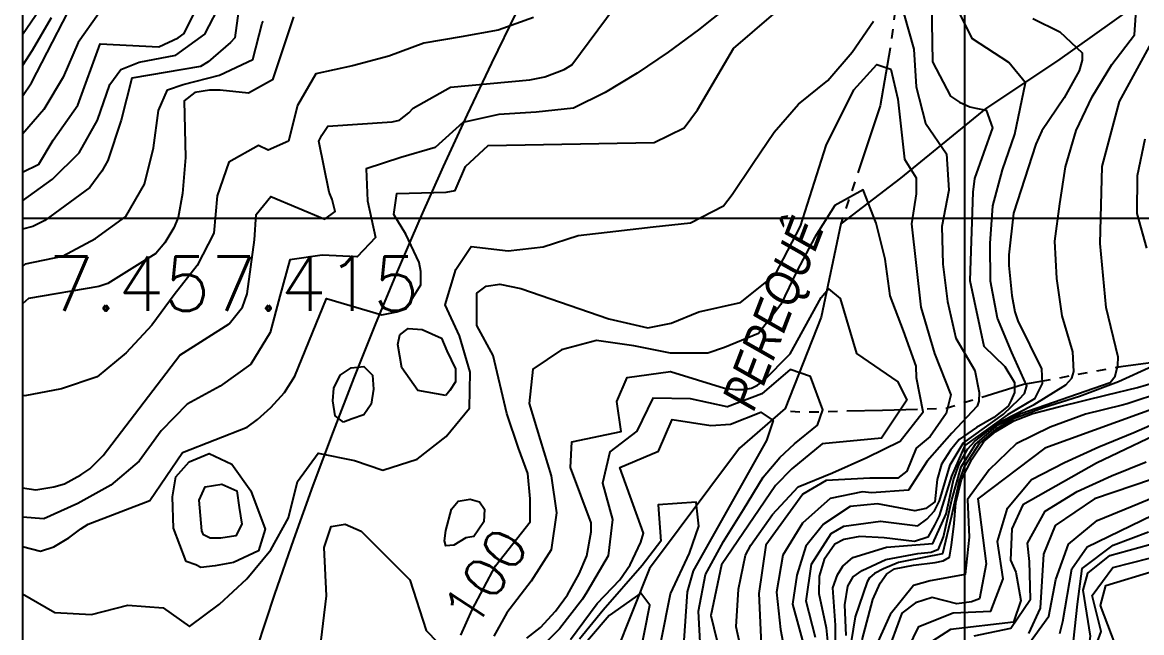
# Model space of a CAD drawing. Header units: millimetres. Extents: x 548366 to 1117317, y 7446967 to 14899125.
# Drawn here: x 549360 to 550548, y 7456975 to 7457623 of the extents above; entities that cross this region are included whole.
import ezdxf
from ezdxf.enums import TextEntityAlignment as Align

# ---------------------------------------------------------------- set-up
doc = ezdxf.new("R2010")
doc.units = ezdxf.units.MM
doc.header["$MEASUREMENT"] = 0
doc.linetypes.add('RIO_PERIODICO', pattern=[5.8, 3, -0.4, 0.4, -0.4, 0.4, -0.4, 0.4, -0.4])
for name, color, linetype in [('AID5_25K', 2, 'Continuous'), ('CURVA_INTERMEDIÁRIA', 32, 'Continuous'), ('CURVA_MESTRA', 36, 'Continuous'), ('MALHA_TM', 8, 'Continuous'), ('RADIAIS', 222, 'Continuous'), ('RIO_PERIÓDICO', 4, 'RIO_PERIODICO'), ('RIO_PERMANENTE', 4, 'Continuous'), ('TXT_COORD_MALHA', 7, 'Continuous'), ('TXT_CURVA_MESTRA', 7, 'Continuous'), ('TXT_RIOS', 4, 'Continuous')]:
    doc.layers.add(name, color=color, linetype=linetype)
doc.styles.add('ROMANS', font='romans.shx')
doc.styles.add('TXT_MALHA_10K', font='romans.shx', dxfattribs={"height": 23})
doc.styles.add('TXT_RIO', font='ARIALNI.TTF', dxfattribs={"height": 25})

msp = doc.modelspace()

# ---------------------------------------------------------------- linework, layer by layer
at = {"layer": 'AID5_25K'}
msp.add_lwpolyline([(549360, 7450410), (559365, 7450410), (559365, 7460415), (549360, 7460415), (549360, 7450410)], dxfattribs=at)
at = {"layer": 'CURVA_INTERMEDIÁRIA'}
for points, elevation in [([(549360, 7457544.4), (549369.6, 7457558.6), (549425.3, 7457666.7)], 220), ([(550324.6, 7457665.1), (550326.2, 7457580.9), (550345.3, 7457544.3), (550354.8, 7457538), (550365.9, 7457533.2), (550372.3, 7457531.6), (550383.2, 7457529.5), (550389.8, 7457511), (550370.7, 7457456.9), (550369.1, 7457442.6), (550365.9, 7457348.9), (550380.5, 7457278.9), (550403, 7457257.4), (550413.1, 7457240.6), (550413.3, 7457230), (550409.8, 7457221.6), (550406.5, 7457215.2), (550391.3, 7457203.4), (550372.8, 7457192.8), (550354.6, 7457179.8), (550345.4, 7457168.8), (550335.7, 7457153.9), (550331, 7457137.4), (550328.6, 7457113.8), (550319.1, 7457106.7), (550307.3, 7457104.3), (550267.7, 7457111.5), (550238.7, 7457108.8), (550210.6, 7457090.2), (550191.7, 7457066.6), (550182.2, 7457035.9), (550177.5, 7457005.3), (550207.9, 7456894.1)], 120), ([(549360, 7457609.9), (549396.2, 7457663.1)], 240), ([(549360, 7457433.4), (549391.9, 7457456.4), (549420.4, 7457484.4), (549439.8, 7457519.1), (549453, 7457556.9), (549464.4, 7457572.8), (549483.8, 7457580.6), (549522.8, 7457588.1), (549553.7, 7457610.2), (549571.8, 7457644.8)], 190), ([(549590.5, 7457642.9), (549585.7, 7457606.3), (549581, 7457601.5), (549557.1, 7457580.9), (549549.2, 7457576.1), (549476.1, 7457563.4), (549465, 7457518.9), (549450.7, 7457476), (549444.3, 7457464.9), (549431.6, 7457447.4), (549383.9, 7457412.5), (549371.2, 7457406.1), (549360, 7457403.3)], 180), ([(550201.9, 7456969.7), (550192, 7457008.4), (550197.8, 7457047.7), (550218.6, 7457080.1), (550231.9, 7457088), (550271, 7457093.4), (550310.6, 7457088.4), (550320, 7457095.2), (550328.2, 7457104.3), (550333.7, 7457115), (550344.8, 7457153.2), (550358.7, 7457176.2), (550401.6, 7457206.8), (550418, 7457222.7), (550423.9, 7457228.9), (550426.4, 7457236.9), (550410.3, 7457272.2), (550395, 7457308.7), (550387.7, 7457348), (550387.5, 7457388), (550390.2, 7457427.9), (550400.6, 7457466.3), (550413.6, 7457504.2), (550425, 7457558.7), (550407.3, 7457580.2), (550368.6, 7457605.4), (550350.6, 7457641.1)], 130), ([(549360, 7457128.8), (549374.4, 7457126.4), (549393.5, 7457129.6), (549404.6, 7457132.8), (549422.1, 7457142.3), (549431.6, 7457148.7), (549445.9, 7457163), (549527, 7457269.4), (549579.4, 7457302.8), (549593.7, 7457320.3), (549598.5, 7457334.6), (549606.4, 7457391.8), (549608, 7457418.8), (549623.9, 7457437.9), (549681.1, 7457414), (549692.2, 7457422), (549689, 7457434.7), (549685.8, 7457442.6), (549674.7, 7457496.7), (549677.9, 7457503), (549684.3, 7457512.6), (549752.6, 7457517.3), (549760.5, 7457518.9), (549770.1, 7457526.9), (549774.8, 7457531.6), (549814.6, 7457553.9), (549898.8, 7457561.8), (549914.7, 7457565), (549935.3, 7457572.9), (549943.3, 7457577.7), (549989.3, 7457639.7)], 140), ([(550108.9, 7457639.5), (550077.6, 7457614.8), (550045.5, 7457591.3), (550012.5, 7457569), (549978.5, 7457548.2), (549945.2, 7457531.6), (549905.5, 7457527.3), (549865.6, 7457525.1), (549827.5, 7457516.6), (549798.2, 7457489.9), (549761.6, 7457479.3), (549725.1, 7457467.4), (549726.4, 7457433.4), (549734.8, 7457394.4), (549715.4, 7457373.8), (549715.1, 7457374), (549678.3, 7457375.8), (549644, 7457370.7), (549633.4, 7457332.1), (549623.1, 7457293.6), (549602.4, 7457259.9), (549570.1, 7457236.5), (549535, 7457217.6), (549507.2, 7457189.3), (549483.8, 7457156.9), (549453.8, 7457131.4), (549418.8, 7457112), (549382.8, 7457095.7), (549360, 7457097.5)], 130), ([(549440.8, 7457632), (549419.2, 7457601.4), (549403.2, 7457564.7), (549382.7, 7457530.4), (549360, 7457504.1)], 210), ([(549360, 7457066.2), (549379.2, 7457061.3), (549393.5, 7457066.1), (549409.4, 7457075.6), (549422.1, 7457085.1), (549430, 7457089.9), (549495.2, 7457115.3), (549530.1, 7457166.2), (549598.5, 7457193.2), (549609.6, 7457201.1), (549623.9, 7457213.8), (549638.2, 7457229.7), (549649.3, 7457247.2), (549682.7, 7457329.8), (549741.5, 7457312.3), (549757.4, 7457315.5), (549766.9, 7457318.7), (549782.8, 7457344.1), (549782.8, 7457358.4), (549781.2, 7457368), (549766.9, 7457398.1), (549754.2, 7457418.8), (549757.4, 7457441.1), (549809.8, 7457442.6), (549819.3, 7457444.2), (549830.4, 7457469.7), (549854.3, 7457491.9), (550030.7, 7457495.1), (550062.4, 7457511), (550076.7, 7457530), (550114.9, 7457595.2), (550157.8, 7457631.7)], 120), ([(550295.7, 7457631.7), (550306.4, 7457594.2), (550308.8, 7457554.2), (550318.6, 7457515.7), (550341, 7457483.4), (550343.5, 7457444.7), (550335.9, 7457406.1), (550337.2, 7457366.1), (550341.9, 7457326.5), (550350.9, 7457287.5), (550370.9, 7457253.2), (550375.7, 7457230), (550375.3, 7457220.7), (550373.6, 7457215.2), (550346.5, 7457186.5), (550320.3, 7457157.1), (550300.5, 7457126.3), (550261.3, 7457123.5), (550251.9, 7457124.5), (550217.6, 7457117.3), (550188.2, 7457091.1), (550167.4, 7457057.2), (550160.7, 7457017.8), (550164.7, 7456978.3), (550172.2, 7456939.1)], 110), ([(549647.7, 7457628.6), (549625.5, 7457561.8), (549600, 7457547.5), (549569.9, 7457550.7), (549558.7, 7457550.7), (549542.9, 7457548.2), (549531.7, 7457539.6), (549533.3, 7457479.2), (549530.1, 7457441.1), (549525.4, 7457415.6), (549520.6, 7457404.5), (549511.1, 7457388.6), (549501.5, 7457377.5), (549450.7, 7457345.7), (549441.1, 7457342.5), (549366.5, 7457329.8), (549360, 7457324.1)], 160), ([(549390.6, 7457627.6), (549370.5, 7457593), (549360, 7457577.1)], 230), ([(549360, 7457363.7), (549363.3, 7457366.6), (549402.5, 7457374.6), (549437.5, 7457393.2), (549469.7, 7457416.6), (549489.6, 7457450.9), (549499.1, 7457489.7), (549504.5, 7457529.2), (549514, 7457551), (549530.7, 7457556.8), (549569.3, 7457566.6), (549604.8, 7457583.5), (549614.6, 7457622.1), (549615.5, 7457624)], 170), ([(549360, 7457016.2), (549394.4, 7456996.3), (549433.2, 7456994), (549471.8, 7457003.9), (549509.4, 7457001.3), (549537.5, 7456981.5), (549569.1, 7457005.2), (549598.2, 7457032.2), (549623.8, 7457062.9), (549642.5, 7457096.7), (549652.2, 7457135.2), (549674.1, 7457165.5), (549712.7, 7457157.7), (549742.8, 7457147.4), (549779.1, 7457159.1), (549809.8, 7457183.1), (549834.7, 7457213.1), (549835.5, 7457251.6), (549824, 7457289.9), (549808.7, 7457322.8), (549820.2, 7457360.3), (549836.4, 7457384.8), (549875.8, 7457380.2), (549912.8, 7457384.6), (549950.1, 7457396.7), (549989.8, 7457401.3), (550029.5, 7457405.9), (550069.3, 7457409.8), (550104.4, 7457427.9), (550113.5, 7457440.2), (550135.7, 7457473.4), (550158.1, 7457506.4), (550184, 7457536.1), (550215, 7457561.1), (550241, 7457591.1), (550263.6, 7457624)], 110), ([(550432.7, 7457627), (550461.3, 7457612.7), (550485.1, 7457590.4), (550485.1, 7457582.5), (550481.9, 7457571.3), (550466, 7457542.7), (550442.2, 7457507.8), (550435.8, 7457493.5), (550412, 7457420.4), (550407.2, 7457375.9), (550407.2, 7457364.8), (550410.4, 7457333), (550413.6, 7457315.5), (550416.8, 7457306), (550441.7, 7457254.8), (550442.4, 7457239.3), (550434.3, 7457223), (550405.6, 7457206.2), (550360.6, 7457173.6), (550346.4, 7457141.1), (550333.2, 7457098.9), (550328.1, 7457089), (550321.3, 7457076.1), (550307.2, 7457071.7), (550274.7, 7457075.4), (550248.9, 7457076.9), (550231.9, 7457073.9), (550222.3, 7457068.7), (550211.2, 7457052.5), (550206, 7457034.8), (550205.3, 7457016.3), (550213.4, 7456980.1), (550217.1, 7456941)], 140), ([(550234.5, 7456971.8), (550232.9, 7457004.5), (550236.2, 7457024.2), (550241.9, 7457034), (550251.6, 7457041), (550276.6, 7457052.6), (550310.5, 7457059.1), (550324.7, 7457060.2), (550332.4, 7457063.5), (550337.8, 7457076.6), (550346.6, 7457115.9), (550356.4, 7457150.9), (550371.7, 7457174.9), (550395.8, 7457195.7), (550419.8, 7457207.7), (550514.9, 7457240.5), (550519.9, 7457247.3), (550523, 7457258.8), (550523.2, 7457267.2), (550510.6, 7457320.2), (550504, 7457387.9), (550506.2, 7457469.8), (550524.8, 7457538.7), (550558.7, 7457600.9)], 160), ([(550551.5, 7457498.9), (550543.3, 7457459.9), (550542.9, 7457419.9), (550553.2, 7457383.2)], 170), ([(550126.1, 7456942.2), (550117.6, 7456981.1), (550120.3, 7457021), (550127.5, 7457057.3), (550133.2, 7457067.9), (550156.3, 7457100.5), (550183.4, 7457129.7), (550220, 7457144.7), (550256.4, 7457160.7), (550291.9, 7457178.2), (550316.2, 7457209.5), (550309, 7457245.4), (550308.9, 7457257.7), (550295.4, 7457295.3), (550281.1, 7457332.6), (550276, 7457371.3), (550266.4, 7457409.7), (550252.4, 7457445.1), (550222.6, 7457428.2), (550201.2, 7457394.6), (550182.3, 7457359.3), (550165.3, 7457323.3), (550141.3, 7457292.4), (550105.3, 7457277.5), (550087.7, 7457271.7), (550048.1, 7457271.5), (550009.2, 7457279.5), (549969.6, 7457285), (549932.3, 7457275.1), (549902, 7457254.7), (549898.1, 7457218), (549909.7, 7457179.7), (549921.4, 7457141.5), (549927.1, 7457102.1), (549921.3, 7457062.9), (549900.1, 7457029.6), (549874.3, 7456996.1), (549860.3, 7456971.2)], 90), ([(549895.6, 7456969.1), (549909.9, 7456980.3), (549925.8, 7456997.7), (549938.5, 7457015.2), (549951.2, 7457037.5), (549959.1, 7457056.5), (549963.9, 7457081.9), (549963.9, 7457091.5), (549941.7, 7457150.3), (549943.3, 7457177.3), (549995.7, 7457188.4), (549990.9, 7457220.2), (550002.1, 7457245.6), (550048.1, 7457252), (550105.3, 7457234.5), (550116.5, 7457232.9), (550126, 7457232.9), (550133.9, 7457234.5), (550140.3, 7457237.7), (550146.6, 7457242.4), (550175.2, 7457271), (550207.8, 7457330.7), (550215.6, 7457339.8), (550228.1, 7457329.8), (550245.6, 7457271.3), (550289.2, 7457241.1), (550298.9, 7457221.7), (550271.9, 7457181.4), (550208.9, 7457175.2), (550176.8, 7457148.7), (550159.4, 7457131.2), (550102.2, 7457047), (550091, 7456993), (550106.9, 7456927.8)], 80), ([(549809.4, 7457226.5), (549779.9, 7457232.1), (549762.9, 7457255.9), (549758.4, 7457280.8), (549760.7, 7457291), (549769.7, 7457297.8), (549784.5, 7457296.7), (549804.8, 7457287.6), (549810.5, 7457274), (549819.6, 7457254.8), (549819.6, 7457241.2), (549813.9, 7457232.1), (549809.4, 7457226.5)], 120), ([(549700.9, 7457198.4), (549691.9, 7457205.2), (549689.6, 7457221), (549690.7, 7457234.6), (549697.5, 7457248.2), (549708.9, 7457256.1), (549722.5, 7457257.3), (549731.5, 7457248.2), (549732.7, 7457233.5), (549730.4, 7457217.6), (549722.5, 7457206.3), (549710, 7457201.8), (549700.9, 7457198.4)], 120), ([(550079.7, 7456957.7), (550077.9, 7456997.6), (550085.3, 7457036.8), (550104.4, 7457071.7), (550125.4, 7457105.7), (550146.3, 7457139.8), (550164, 7457160.9), (550179.7, 7457175.2), (550204.1, 7457195.3), (550209.7, 7457211.6), (550196.7, 7457247), (550175, 7457254.4), (550144.8, 7457228.3), (550108.5, 7457214.8), (550108.1, 7457214.7), (550069.1, 7457223.3), (550029.2, 7457223.8), (550012.3, 7457188.9), (549983.6, 7457166.8), (549975.7, 7457133.5), (549986.4, 7457095.1), (549981.8, 7457056.4), (549959.3, 7457018), (549954.5, 7457010.6), (549930, 7456978.9), (549902, 7456950.4)], 70), ([(550559.2, 7457257.4), (550523.6, 7457241), (550482.2, 7457225.5), (550444, 7457213.6), (550412.2, 7457202), (550393.2, 7457190.9), (550376, 7457176), (550359.9, 7457150.8), (550354.6, 7457136), (550346.2, 7457099), (550336.9, 7457058.6), (550297.2, 7457050.7), (550290.2, 7457049.4), (550274, 7457042.5), (550264.7, 7457037.8), (550259.1, 7457033.2), (550256.9, 7457028.9), (550244.2, 7456991.6), (550237.8, 7456952.5)], 170), ([(550251.4, 7456967.1), (550262.9, 7457010.2), (550270.5, 7457027.4), (550277.2, 7457037), (550285.9, 7457042.7), (550306, 7457046.6), (550329, 7457049.4), (550337.6, 7457051.3), (550344.3, 7457055.2), (550346.2, 7457067.6), (550349.1, 7457090.6), (550351, 7457112.6), (550356.8, 7457137.5), (550368.3, 7457159.5), (550380.7, 7457177.7), (550393.2, 7457188.3), (550412.3, 7457199.7), (550432.5, 7457207.4), (550461.2, 7457215.1), (550511.4, 7457227.4), (550543.6, 7457235.2), (550562.8, 7457240.9)], 180), ([(550571.4, 7457230.4), (550532.7, 7457217.8), (550527.3, 7457216.5), (550488.5, 7457206.7), (550450.9, 7457193), (550415, 7457175.5), (550386.3, 7457147.8), (550363.2, 7457116.2), (550365.2, 7457076.2), (550360.7, 7457036.6), (550323.8, 7457029.8), (550306, 7457024.8), (550281.2, 7456994.1), (550264.9, 7456958)], 190), ([(549941.7, 7456967.5), (549970.3, 7457005.7), (549994.1, 7457031.1), (550005.2, 7457047), (550016.4, 7457070.8), (550019.5, 7457080.4), (549994.1, 7457150.3), (550035.4, 7457167.7), (550049.7, 7457201.1), (550091, 7457194.8), (550111.7, 7457196.4), (550143.8, 7457209.1), (550157, 7457200.1), (550149.8, 7457178.9), (550072, 7457040.6), (550065.6, 7457018.4), (550056.1, 7456878.6)], 60), ([(550295.1, 7456947), (550311.8, 7456981.6), (550348.1, 7456995.8), (550388, 7456997.7), (550401, 7457032), (550395.1, 7457071.6), (550405.7, 7457106.9), (550431.3, 7457137.5), (550466.4, 7457155.5), (550502.8, 7457172), (550539.7, 7457187.5), (550576.4, 7457203.3)], 210), ([(550584.7, 7457195.1), (550500.4, 7457154.7), (550421.9, 7457110.6), (550410.4, 7457085.1), (550408.8, 7457051.8), (550414.7, 7457039.1), (550420, 7457008.9), (550412.1, 7456985.9), (550345.2, 7456978.4), (550316.7, 7456959.8)], 220), ([(550700.5, 7457185.7), (550498.2, 7457116.8), (550456.3, 7457088.6), (550443.8, 7457058.1), (550440.6, 7457000.9), (550427.9, 7456973.9)], 240), ([(549533.7, 7457050.3), (549520.4, 7457085.7), (549519.5, 7457119.2), (549523, 7457140.4), (549537.2, 7457156.3), (549558.4, 7457165.2), (549582.3, 7457153.7), (549602.6, 7457125.4), (549617.6, 7457084.8), (549610.6, 7457061.8), (549584, 7457049.4), (549564.6, 7457045.9), (549549.6, 7457044.1), (549544.3, 7457046.8), (549533.7, 7457050.3)], 120), ([(550370.2, 7456971.4), (550409.2, 7456979.6), (550430.3, 7457010.4), (550429.2, 7457050.3), (550427, 7457069.9), (550445.8, 7457103.7), (550479.8, 7457124.6), (550516.1, 7457141.4), (550553.1, 7457156.4)], 230), ([(550461.3, 7456973.9), (550464.4, 7456986.6), (550474, 7457042.8), (550490.4, 7457066), (550629.6, 7457133.5)], 260), ([(550553.4, 7456430.5), (550400.9, 7456549.6), (550373.9, 7456597.3), (550370.7, 7456641.8), (550380.2, 7456664), (550386.6, 7456675.2), (550432.7, 7456732.4), (550432.7, 7456737.1), (550431.1, 7456748.3), (550427.9, 7456756.2), (550373.9, 7456824.5), (550367.5, 7456875.4), (550367.5, 7456884.9), (550370.7, 7456903.4), (550381, 7456914.9), (550397.6, 7456922.6), (550418.1, 7456927.7), (550486.1, 7456950.8), (550492.5, 7456961), (550493.8, 7456971.3), (550486.1, 7457019.9), (550491.2, 7457037.9), (550514.5, 7457056.9), (550565.7, 7457071)], 280), ([(550475.8, 7456965.7), (550479.9, 7457005.2), (550485, 7457043), (550517.9, 7457067.6), (550555.3, 7457081.9)], 270), ([(550562.7, 7456459), (550530.5, 7456482.7), (550500.3, 7456508.9), (550472.5, 7456537.6), (550450.2, 7456570.6), (550426.7, 7456602.7), (550406.6, 7456636.5), (550399, 7456650.7), (550417.9, 7456683.8), (550448.3, 7456709.7), (550459.6, 7456744.6), (550430.6, 7456771.8), (550401.1, 7456798.8), (550380.9, 7456832.3), (550377.6, 7456872), (550395.2, 7456906.8), (550431.6, 7456923), (550455.3, 7456930.2), (550493.1, 7456943.2), (550505.3, 7456976.1), (550495.6, 7457014.3), (550517.6, 7457044), (550556.4, 7457053.9)], 290), ([(550003.6, 7456891.3), (550025.9, 7457004.1), (550016.4, 7457016.8), (549983, 7456993), (549943.3, 7456946.9)], 40)]:
    msp.add_lwpolyline(points, dxfattribs=dict(at, elevation=elevation))
at = {"layer": 'CURVA_INTERMEDIÁRIA', "linetype": 'Continuous'}
for points, elevation in [([(549550.4, 7457083), (549547.8, 7457115.7), (549554, 7457129.8), (549571.7, 7457132.5), (549587.6, 7457125.4), (549590.2, 7457107.7), (549592.9, 7457090.1), (549586.7, 7457077.7), (549570.8, 7457075.1), (549559.3, 7457075.1), (549552.2, 7457078.6), (549550.4, 7457083)], 130), ([(549830.6, 7457075.5), (549818, 7457067.6), (549809.4, 7457066.9), (549808.1, 7457072.2), (549809.4, 7457083.4), (549815.4, 7457105.9), (549822.7, 7457114.5), (549835.2, 7457116.5), (549845.2, 7457113.9), (549850.5, 7457105.9), (549849.8, 7457092.7), (549839.2, 7457076.8), (549830.6, 7457075.5)], 110)]:
    msp.add_lwpolyline(points, dxfattribs=dict(at, elevation=elevation))
at = {"layer": 'CURVA_MESTRA'}
for points, elevation in [([(550222.9, 7456942.8), (550223.1, 7456982.8), (550220.4, 7457022.4), (550225.2, 7457036.4), (550231.1, 7457045.6), (550241.4, 7457054.6), (550277.3, 7457065.5), (550326.4, 7457069.6), (550340.5, 7457101.2), (550343.3, 7457113.8), (550348.4, 7457137.1), (550354.4, 7457153.6), (550363.6, 7457170.1), (550370.9, 7457178.2), (550381.7, 7457186.3), (550389.5, 7457192.6), (550395, 7457196.7), (550398.5, 7457198.9), (550434, 7457217.2), (550467.6, 7457238.1), (550474.1, 7457244.9), (550476.2, 7457252.2), (550475.2, 7457273), (550463.8, 7457311.1), (550458.1, 7457350.7), (550456, 7457390.6), (550461.2, 7457430), (550467.2, 7457469.5), (550478.5, 7457507.9), (550495.8, 7457543.7), (550516.5, 7457577.9), (550540.7, 7457609.5), (550542.9, 7457646)], 150), ([(549360, 7457463.8), (549377.6, 7457472.2), (549392.5, 7457497.7), (549418.9, 7457534.8), (549442.7, 7457599.9), (549504.7, 7457596.8), (549525.4, 7457606.3), (549531.7, 7457611.1), (549546, 7457639.7)], 200), ([(549902.5, 7457627.8), (549865.1, 7457614.5), (549825.7, 7457607.6), (549786.3, 7457600.8), (549748.9, 7457586.9), (549710.4, 7457576.5), (549671.6, 7457568.1), (549652, 7457534.4), (549642.6, 7457496.5), (549620.8, 7457487.1), (549610.7, 7457492.1), (549579.2, 7457474.5), (549566.8, 7457438.7), (549563.2, 7457399), (549545.7, 7457364.8), (549521.1, 7457333.4), (549497.5, 7457301.2), (549470.1, 7457272.1), (549439.4, 7457246.6), (549401.5, 7457233.9), (549362.7, 7457226.2), (549360, 7457226.5)], 150), ([(549825.3, 7456972.2), (549837.6, 7456999.2), (549862.1, 7457045.8), (549898.9, 7457092.4), (549898.9, 7457116.9), (549896.5, 7457143.9), (549886.6, 7457170.9), (549874.4, 7457207.7), (549859.6, 7457269), (549842.5, 7457300.9), (549842.5, 7457335.2), (549852.3, 7457342.6), (549867, 7457345), (549889.1, 7457340.1), (549982.4, 7457308.2), (550024.1, 7457298.4), (550048.6, 7457303.3), (550078.1, 7457315.6), (550122.3, 7457325.4), (550159.1, 7457354.8), (550186.1, 7457406.3), (550213.1, 7457492.2), (550242.5, 7457551), (550267.1, 7457578), (550281.8, 7457573.1), (550289.2, 7457541.2), (550296.5, 7457477.5), (550308.8, 7457457.8), (550308.8, 7457440.7), (550303.9, 7457408.8), (550313.7, 7457320.5), (550328.4, 7457271.4), (550345.6, 7457227.3), (550340.7, 7457207.7), (550323.5, 7457183.1), (550308.8, 7457170.9), (550299, 7457146.4), (550289.2, 7457139), (550259.7, 7457139), (550213.1, 7457136.6), (550188.5, 7457121.8), (550149.3, 7457067.9), (550141.9, 7457016.4), (550145.1, 7456946.9)], 100), ([(550599.5, 7457226.5), (550445.4, 7457170.9), (550374.3, 7457116.8), (550383.1, 7457048), (550375.9, 7457010.8), (550367.5, 7457007.5), (550352, 7457005.6), (550325.9, 7457012.3), (550308.2, 7457006.6), (550293.5, 7456995.7), (550277.1, 7456950.2)], 200), ([(550427.4, 7456961.5), (550449.6, 7456992.3), (550457, 7457031.5), (550470.4, 7457068.8), (550500.9, 7457094), (550538, 7457109.1), (550575, 7457124.3)], 250), ([(550038.1, 7456966.3), (550047.9, 7457016.2), (550068, 7457059.2), (550078, 7457087.8), (550075.1, 7457113.6), (550035, 7457110.7), (550037.9, 7457072.1), (550017.8, 7457046.3), (549976.7, 7456998.8), (549951.4, 7456967.9)], 50), ([(549675.6, 7456955.1), (549682.9, 7457013.9), (549680.5, 7457065.4), (549687.8, 7457087.5), (549702.6, 7457090), (549719.7, 7457082.6), (549771.3, 7457031.1), (549788.5, 7456977.1), (549800.7, 7456964.9)], 100), ([(550551.8, 7456506.7), (550540.7, 7456527.4), (550518.5, 7456559.2), (550421.5, 7456640.2), (550429.5, 7456679.9), (550483.5, 7456710.1), (550493.7, 7456743.9), (550403.7, 7456807.9), (550392.7, 7456821.3), (550385, 7456853.1), (550388.2, 7456872.2), (550411.1, 7456904.6), (550518.5, 7456942.1), (550520.1, 7456946.9), (550520.1, 7456962.8), (550504.5, 7457003.8), (550510.1, 7457024.9), (550561.4, 7457040.6)], 300)]:
    msp.add_lwpolyline(points, dxfattribs=dict(at, elevation=elevation))
at = {"layer": 'MALHA_TM'}
for points in [[(550360, 7460415), (550360, 7450410)], [(549360, 7457415), (559365, 7457415)]]:
    msp.add_lwpolyline(points, dxfattribs=at)
at = {"layer": 'RADIAIS', "linetype": 'Continuous', "ltscale": 2.5}
for radius in [4998.2, 3998.6]:
    msp.add_circle((554363.7, 7455412.7), radius, dxfattribs=at)
at = {"layer": 'RIO_PERIÓDICO', "ltscale": 25}
msp.add_lwpolyline([(550517.5, 7459169.4), (550519.6, 7459160.4), (550460.6, 7459042.4), (550388.9, 7458838), (550321.4, 7458623.1), (550308.8, 7458538.8), (550281.4, 7458414.4), (550291.7, 7458267.6), (550289.6, 7458132.7), (550274.8, 7457995.7), (550276.9, 7457900.9), (550298, 7457719.7), (550281.1, 7457595.3), (550270.6, 7457534.2), (550228.9, 7457409)], dxfattribs=at)
at = {"layer": 'RIO_PERIÓDICO', "ltscale": 25, "flags": 128}
msp.add_lwpolyline([(550834.9, 7457162.4), (550812.8, 7457217.1), (550732.6, 7457261.4), (550635.7, 7457271.9), (550526, 7457257.2), (550422.7, 7457238.2), (550340.5, 7457212.9), (550273, 7457210.8), (550188.7, 7457208.7), (550166.5, 7457210.1)], dxfattribs=at)
at = {"layer": 'RIO_PERMANENTE'}
msp.add_lwpolyline([(550576.8, 7457666.1), (550458.7, 7457581.8), (550382.8, 7457531.2), (550292.1, 7457457.4), (550228.9, 7457409), (550207.8, 7457309.9), (550169.8, 7457213), (550121.4, 7457170.8), (550025.8, 7457043), (549989.6, 7456952.4)], dxfattribs=at)

# ---------------------------------------------------------------- texts
at = {"layer": 'TXT_COORD_MALHA', "style": 'TXT_MALHA_10K'}
msp.add_text('7.457.415', height=57.5, dxfattribs=at).set_placement((549387.1, 7457316.6))
at = {"layer": 'TXT_CURVA_MESTRA', "style": 'ROMANS'}
msp.add_text('100', height=42.5, rotation=56.676, dxfattribs=at).set_placement((549851.3, 7457033.5), align=Align.MIDDLE)
at = {"layer": 'TXT_RIOS', "ltscale": 2.5, "style": 'TXT_RIO'}
msp.add_text('PEREQUÊ', height=37.5, rotation=69.0336, dxfattribs=at).set_placement((550136.6, 7457208.9))

doc.saveas('drawing.dxf')
